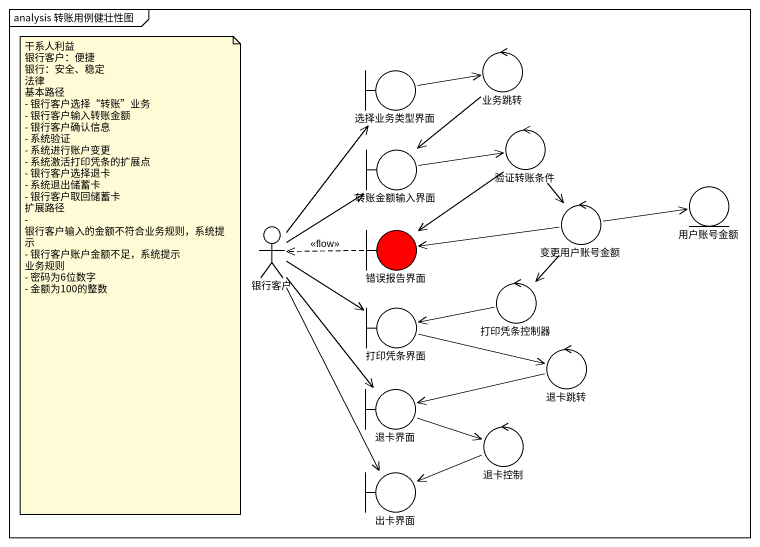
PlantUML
@startuml
mainframe analysis 转账用例健壮性图
control 业务跳转
boundary 选择业务类型界面
control 验证转账条件
boundary 转账金额输入界面
entity 用户账号金额
actor 银行客户
boundary 错误报告界面 #FF0000
control 变更用户账号金额
boundary 打印凭条界面
control 打印凭条控制器
control 退卡跳转
boundary 退卡界面
control 退卡控制
boundary 出卡界面
业务跳转 --> 转账金额输入界面
选择业务类型界面 -right-> 业务跳转
验证转账条件 --> 错误报告界面
验证转账条件 --> 变更用户账号金额
转账金额输入界面 -right-> 验证转账条件
银行客户 -up-> 选择业务类型界面
银行客户 -up-> 转账金额输入界面
银行客户 -right-> 打印凭条界面
银行客户 --> 退卡界面
银行客户 --> 出卡界面
错误报告界面 .left.> 银行客户 : <<flow>>
变更用户账号金额 -right-> 用户账号金额
变更用户账号金额 -left-> 错误报告界面
变更用户账号金额 --> 打印凭条控制器
打印凭条界面 -right-> 退卡跳转
打印凭条控制器 -left-> 打印凭条界面
退卡跳转 -left-> 退卡界面
退卡界面 -right-> 退卡控制
退卡控制 -left-> 出卡界面
note as N1
  干系人利益
  银行客户：便捷
  银行：安全、稳定
  法律
  基本路径
  - 银行客户选择“转账”业务
  - 银行客户输入转账金额
  - 银行客户确认信息
  - 系统验证
  - 系统进行账户变更
  - 系统激活打印凭条的扩展点
  - 银行客户选择退卡
  - 系统退出储蓄卡
  - 银行客户取回储蓄卡
  扩展路径
  - 银行客户输入的金额不符合业务规则，系统提示
  - 银行客户账户金额不足，系统提示
  业务规则
  - 密码为6位数字
  - 金额为100的整数
end note
@enduml
